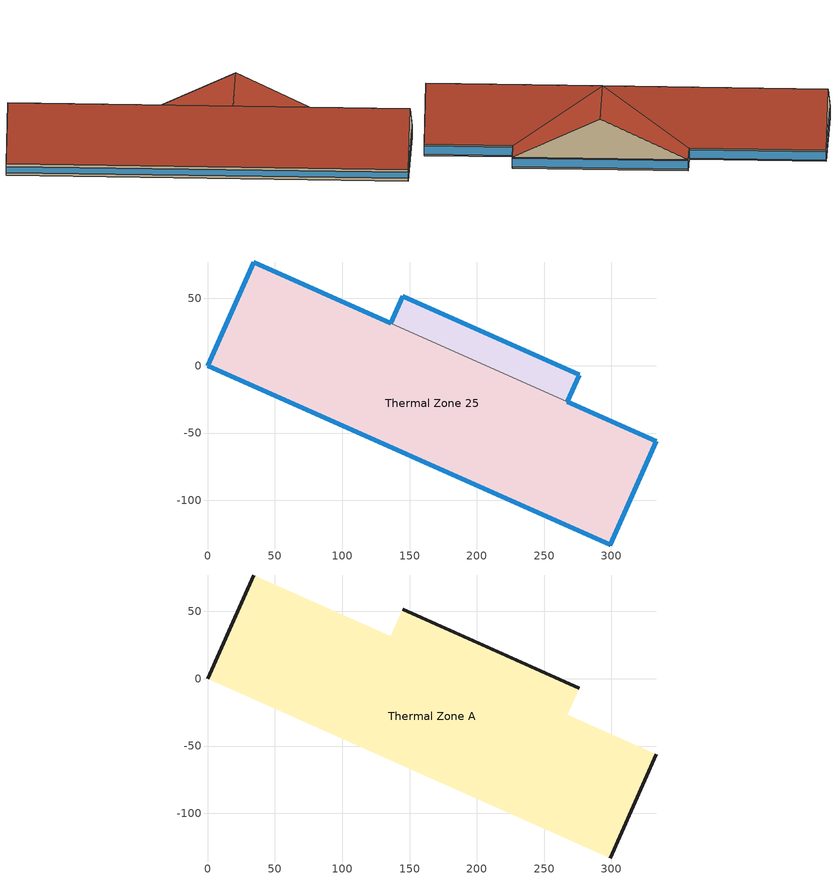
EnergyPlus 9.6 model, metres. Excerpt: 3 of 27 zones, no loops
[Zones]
Thermal Zone 25
 floor to Thermal Zone 23 (Interior Floor): 0,0 34.28,76.99 136.23,31.6 267.25,-26.73 333.39,-56.18 299.11,-133.17 z110.18
 wall outside (Ext Wall): 136.23,31.6 34.28,76.99 0,0 299.11,-133.17 333.39,-56.18 267.25,-26.73 z110.18:120.14
 wall to Thermal Zone 26 (Interior Wall): 267.25,-26.73 136.23,31.6 z110.18:120.14
 window (Ext Window): 299.12,-133.16 333.39,-56.19 z113.07:117.25; 136.22,31.61 34.29,76.99 / 333.38,-56.18 267.26,-26.74 z111.33:118.99; 0.01,0 299.1,-133.17 z112.47:117.85; 34.28,76.98 0,0.01 z111.57:118.75
Thermal Zone 26
 floor to Thermal Zone 24 (Interior Floor): 136.23,31.6 145.05,51.41 276.07,-6.93 267.25,-26.73 z110.18
 wall outside (Ext Wall): 267.25,-26.73 276.07,-6.93 145.05,51.41 136.23,31.6 z110.18:120.14
 window (Ext Window): 267.26,-26.72 276.07,-6.94 z113.07:117.25; 276.06,-6.92 145.06,51.4 z111.33:118.99; 145.05,51.4 136.24,31.61 z111.57:118.75
Thermal Zone A
 floor to Thermal Zone 25 (Interior Floor): 0,0 34.28,76.99 136.23,31.6 267.25,-26.73 333.39,-56.18 299.11,-133.17 z120.14
 floor to Thermal Zone 26 (Interior Floor): 136.23,31.6 145.05,51.41 276.07,-6.93 267.25,-26.73 z120.14
 wall outside (Ext Wall): 299.11,-133.17,120.14 333.39,-56.18,120.14 316.25,-94.68,155.38; 0,0,120.14 17.14,38.5,155.38 34.28,76.99,120.14; 210.56,22.24,155.38 276.07,-6.93,120.14 145.05,51.41,120.14
 roof outside (Ext Roof): 0,0,120.14 299.11,-133.17,120.14 316.25,-94.68,155.38 17.14,38.5,155.38; 184.6,-36.06,155.38 316.25,-94.68,155.38 333.39,-56.18,120.14 267.25,-26.73,120.14; 17.14,38.5,155.38 184.6,-36.06,155.38 136.23,31.6,120.14 34.28,76.99,120.14; 136.23,31.6,120.14 184.6,-36.06,155.38 210.56,22.24,155.38 145.05,51.41,120.14; 184.6,-36.06,155.38 267.25,-26.73,120.14 276.07,-6.93,120.14 210.56,22.24,155.38
[Building]
Building 1: North Axis {deg}=-0
[Site:Location]
Washington Dc Dulles IntL Ar: Latitude {deg}=38.98; Longitude {deg}=-77.47; Time Zone {hr}=-5; Elevation {m}=82
[SizingPeriod:DesignDay] Month=7; Day of Month=21; Day Type=SummerDesignDay; Daily Dry-Bulb Temperature Range {deltaC}=14.4; Dry-Bulb Temperature Range Modifier Type=DefaultMultipliers; Barometric Pressure {Pa}=86790; Wind Speed {m/s}=5; Wind Direction {deg}=340; Rain Indicator=No; Snow Indicator=No; Daylight Saving Time Indicator=No; Solar Model Indicator=ASHRAETau; ASHRAE Clear Sky Optical Depth for Beam Irradiance (taub)=0.339; ASHRAE Clear Sky Optical Depth for Diffuse Irradiance (taud)=2.366; Begin Environment Reset Mode=FullResetAtBeginEnvironment
Name | Maximum Dry-Bulb Temperature {C} | Humidity Condition Type | Wetbulb or DewPoint at Maximum Dry-Bulb {C} | Enthalpy at Maximum Dry-Bulb {J/kg}
SALT-LAKE-CITY-IAP Ann Clg .4% Condns DB=>MWB | 36.5 | Wetbulb | 17.1
SALT-LAKE-CITY-IAP Ann Clg .4% Condns DP=>MDB | 22.5 | Dewpoint | 15.6
SALT-LAKE-CITY-IAP Ann Clg .4% Condns Enth=>MDB | 30.8 | Enthalpy |  | 59300
SALT-LAKE-CITY-IAP Ann Clg .4% Condns WB=>MDB | 31.2 | Wetbulb | 19
[Material] Thermal Absorptance=0.9
Name | Roughness | Thickness m | Conductivity W/m-K | Density kg/m3 | Specific Heat J/kg-K | Solar Absorptance | Visible Absorptance
wall concrete | MediumRough | 0.398 | 0.5 | 2243 | 837 | 0.65 | 0.65
roof concrete | MediumRough | 0.401 | 0.5 | 2243 | 837 | 0.65 | 0.65
Wall Insulation [37] | MediumRough | 0.0681 | 0.0432 | 91 | 837 | 0.5 | 0.5
Roof Insulation [25] | MediumRough | 0.263 | 0.049 | 265 | 836.8 | 0.7 | 0.7
F16 Acoustic tile | MediumSmooth | 0.0191 | 0.06 | 368 | 590 | 0.3 | 0.3
M11 100mm lightweight concrete | MediumRough | 0.1016 | 0.53 | 1280 | 840 | 0.5 | 0.5
G01a 19mm gypsum board | MediumSmooth | 0.019 | 0.16 | 800 | 1090 | 0.4 | 0.4
[Material:AirGap]
Name | Thermal Resistance m2-K/W
F04 Wall air space resistance | 0.15
F05 Ceiling air space resistance | 0.18
[WindowMaterial:SimpleGlazingSystem]
Window Material Simple Glazing System: U-Factor W/m2-K=1.51; Solar Heat Gain Coefficient=0.25
[Construction]
Ext Roof: roof concrete, Roof Insulation [25]
Ext Wall: wall concrete, Wall Insulation [37]
Ext Window: Window Material Simple Glazing System
Interior Floor: F16 Acoustic tile, F05 Ceiling air space resistance, M11 100mm lightweight concrete
Interior Wall: G01a 19mm gypsum board, F04 Wall air space resistance, G01a 19mm gypsum board
[Zone]
Thermal Zone 25; Thermal Zone 26: 24, 0, 0, 110.18, , 1, , , , , , Yes
Thermal Zone A: 24, 0, 0, 120.14, , 1, , , , , , No
